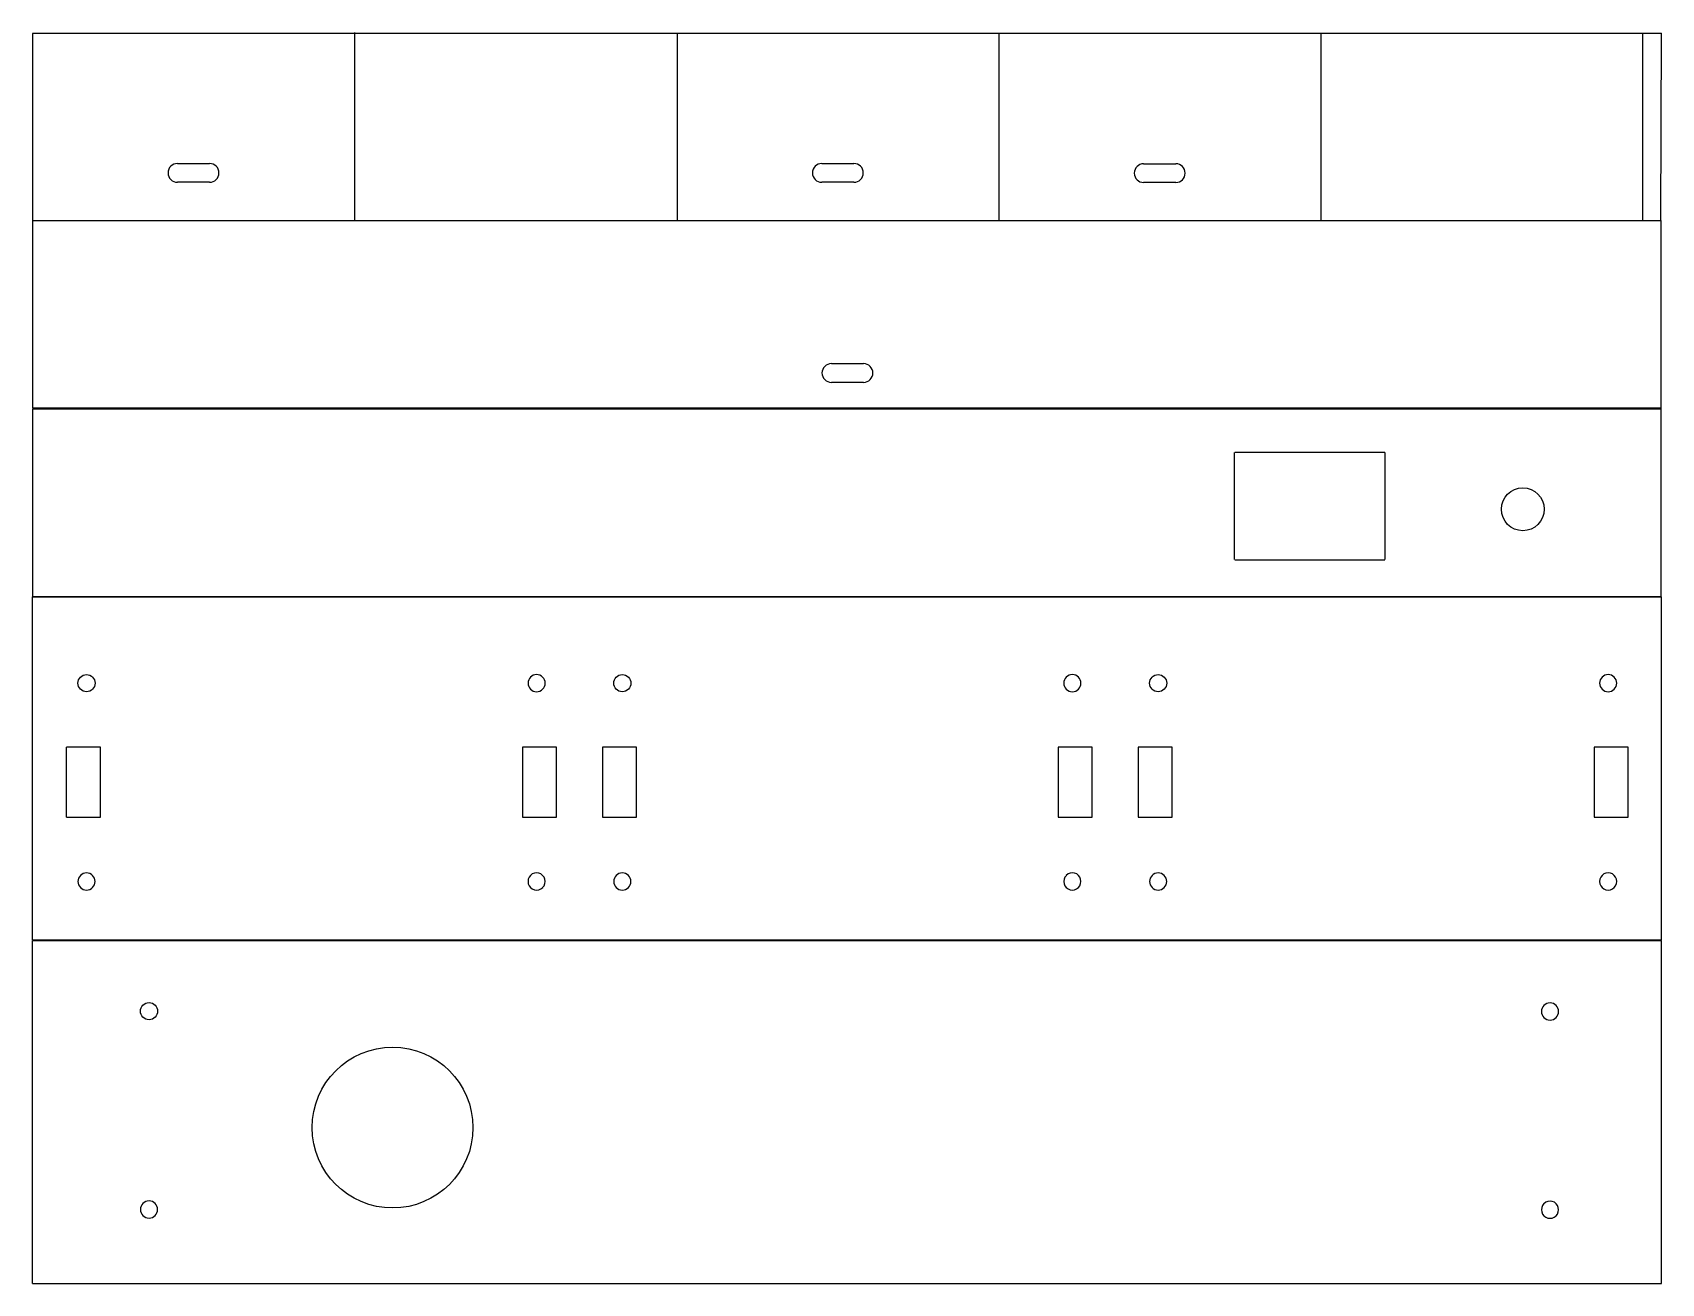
# Model space of a CAD drawing. Header units: millimetres. Extents: x 0 to 304, y 0 to 233.
import ezdxf

# ---------------------------------------------------------------- set-up
doc = ezdxf.new("R2010")
doc.units = ezdxf.units.MM

msp = doc.modelspace()

# ---------------------------------------------------------------- linework, layer by layer
for points in [[(0, 233.3), (304, 233.3)], [(0, 233.28), (0, 198.28)], [(60.07, 233.43), (60.07, 198.43)], [(120.27, 233.28), (120.27, 198.5)], [(180.34, 233.3), (180.34, 198.43)], [(240.41, 233.3), (240.41, 198.43)], [(300.48, 233.3), (300.48, 198.4)], [(303.91, 198.37), (304, 233.3)], [(27.02, 208.99), (33.02, 208.99)], [(147.29, 208.99), (153.29, 208.99)], [(207.36, 208.95), (213.36, 208.95)], [(33.02, 205.49), (27.02, 205.49)], [(153.29, 205.49), (147.29, 205.49)], [(213.36, 205.45), (207.36, 205.45)], [(0, 198.37), (303.89, 198.37)], [(0, 198.37), (0, 163.37)], [(303.91, 198.37), (303.91, 183.89), (303.91, 163.37)], [(149.07, 171.65), (155.07, 171.65)], [(155.07, 168.15), (149.07, 168.15)], [(-0.01, 163.39), (303.99, 163.39)], [(0, 163.2), (304, 163.2)], [(0, 163.2), (0, 128.2)], [(303.91, 163.26), (303.91, 148.77), (303.91, 144.59), (303.91, 128.26)], [(224.28, 155.07), (224.28, 135.07)], [(252.35, 155.07), (224.35, 155.07)], [(252.35, 155.07), (252.35, 135.07)], [(252.35, 135), (224.35, 135)], [(-0.01, 128.21), (303.99, 128.21)], [(0, 128.13), (304, 128.13)], [(0, 64.13), (0, 128.13)], [(304, 64.13), (304, 128.13)], [(6.25, 100.06), (6.25, 86.98)], [(12.68, 100.06), (6.33, 100.06)], [(12.68, 86.98), (12.68, 100.06)], [(97.77, 100.06), (91.42, 100.06)], [(91.42, 100.06), (91.42, 86.98)], [(97.77, 86.98), (97.77, 100.06)], [(112.68, 100.06), (106.33, 100.06)], [(106.33, 100.06), (106.33, 86.98)], [(112.68, 86.98), (112.68, 100.06)], [(197.77, 100.06), (191.42, 100.06)], [(191.42, 100.06), (191.42, 86.98)], [(197.77, 86.98), (197.77, 100.06)], [(206.33, 100.06), (206.33, 86.98)], [(212.68, 100.06), (206.33, 100.06)], [(212.68, 86.98), (212.68, 100.06)], [(291.42, 100.06), (291.42, 86.98)], [(297.77, 100.06), (291.42, 100.06)], [(297.77, 86.98), (297.77, 100.06)], [(6.33, 86.98), (12.68, 86.98)], [(91.42, 86.98), (97.77, 86.98)], [(106.33, 86.98), (112.68, 86.98)], [(191.42, 86.98), (197.77, 86.98)], [(206.33, 86.98), (212.68, 86.98)], [(291.42, 86.98), (297.77, 86.98)], [(0, 64.13), (304, 64.13)], [(0, 0), (0, 64)], [(0, 64), (304, 64)], [(304, 0), (304, 64)], [(0, 0), (304, 0)]]:
    msp.add_lwpolyline(points)
for centre, radius in [((278.13, 144.47), 4), ((10.06, 112.01), 1.6), ((10.06, 112.01), 1.6), ((110.06, 112.01), 1.6), ((110.06, 112.01), 1.6), ((210.06, 112.01), 1.6), ((210.06, 112.01), 1.6), ((21.72, 50.8), 1.6), ((21.72, 50.8), 1.6), ((67.18, 29.08), 15)]:
    msp.add_circle(centre, radius)
for centre, radius, start, end in [((27.02, 207.24), 1.75, 90, 270), ((33.02, 207.24), 1.75, 270, 90), ((147.29, 207.24), 1.75, 90, 270), ((153.29, 207.24), 1.75, 270, 90), ((207.36, 207.2), 1.75, 90, 270), ((213.36, 207.2), 1.75, 270, 90), ((149.07, 169.9), 1.75, 90, 270), ((155.07, 169.9), 1.75, 270, 90), ((94.06, 112.01), 1.6, 90, 270), ((94.06, 112.01), 1.6, 90, 270), ((94.06, 112.01), 1.6, 270, 90), ((94.06, 112.01), 1.6, 270, 90), ((194.06, 112.01), 1.6, 90, 270), ((194.06, 112.01), 1.6, 90, 270), ((194.06, 112.01), 1.6, 270, 90), ((194.06, 112.01), 1.6, 270, 90), ((294.06, 112.01), 1.6, 90, 270), ((294.06, 112.01), 1.6, 90, 270), ((294.06, 112.01), 1.6, 270, 90), ((294.06, 112.01), 1.6, 270, 90), ((10.06, 75.01), 1.6, 360, 180), ((10.06, 75.01), 1.6, 360, 180), ((94.06, 75.01), 1.6, 134.8982, 315.1018), ((94.06, 75.01), 1.6, 134.8982, 315.1018), ((94.06, 75.02), 1.6, 314.8982, 135.1018), ((94.06, 75.02), 1.6, 314.8982, 135.1018), ((110.06, 75.01), 1.6, 0, 180), ((110.06, 75.01), 1.6, 0, 180), ((194.06, 75.01), 1.6, 134.8982, 315.1018), ((194.06, 75.01), 1.6, 134.8982, 315.1018), ((194.06, 75.02), 1.6, 314.8982, 135.1018), ((194.06, 75.02), 1.6, 314.8982, 135.1018), ((210.06, 75.01), 1.6, 360, 180), ((210.06, 75.01), 1.6, 360, 180), ((294.06, 75.01), 1.6, 134.8982, 315.1018), ((294.06, 75.01), 1.6, 134.8982, 315.1018), ((294.06, 75.02), 1.6, 314.8982, 135.1018), ((294.06, 75.02), 1.6, 314.8982, 135.1018), ((10.06, 75.01), 1.6, 180, 0), ((10.06, 75.01), 1.6, 180, 0), ((110.06, 75.01), 1.6, 180, 0), ((110.06, 75.01), 1.6, 180, 0), ((210.06, 75.01), 1.6, 180, 0), ((210.06, 75.01), 1.6, 180, 0), ((283.21, 50.75), 1.6, 90, 270), ((283.21, 50.75), 1.6, 90, 270), ((283.21, 50.75), 1.6, 270, 90), ((283.21, 50.75), 1.6, 270, 90), ((21.72, 13.8), 1.6, 360, 180), ((21.72, 13.8), 1.6, 360, 180), ((283.21, 13.75), 1.6, 314.8982, 135.1018), ((283.21, 13.75), 1.6, 314.8982, 135.1018), ((21.72, 13.8), 1.6, 180, 0), ((21.72, 13.8), 1.6, 180, 0), ((283.21, 13.75), 1.6, 134.8982, 315.1018), ((283.21, 13.75), 1.6, 134.8982, 315.1018)]:
    msp.add_arc(centre, radius, start, end)

doc.saveas('drawing.dxf')
